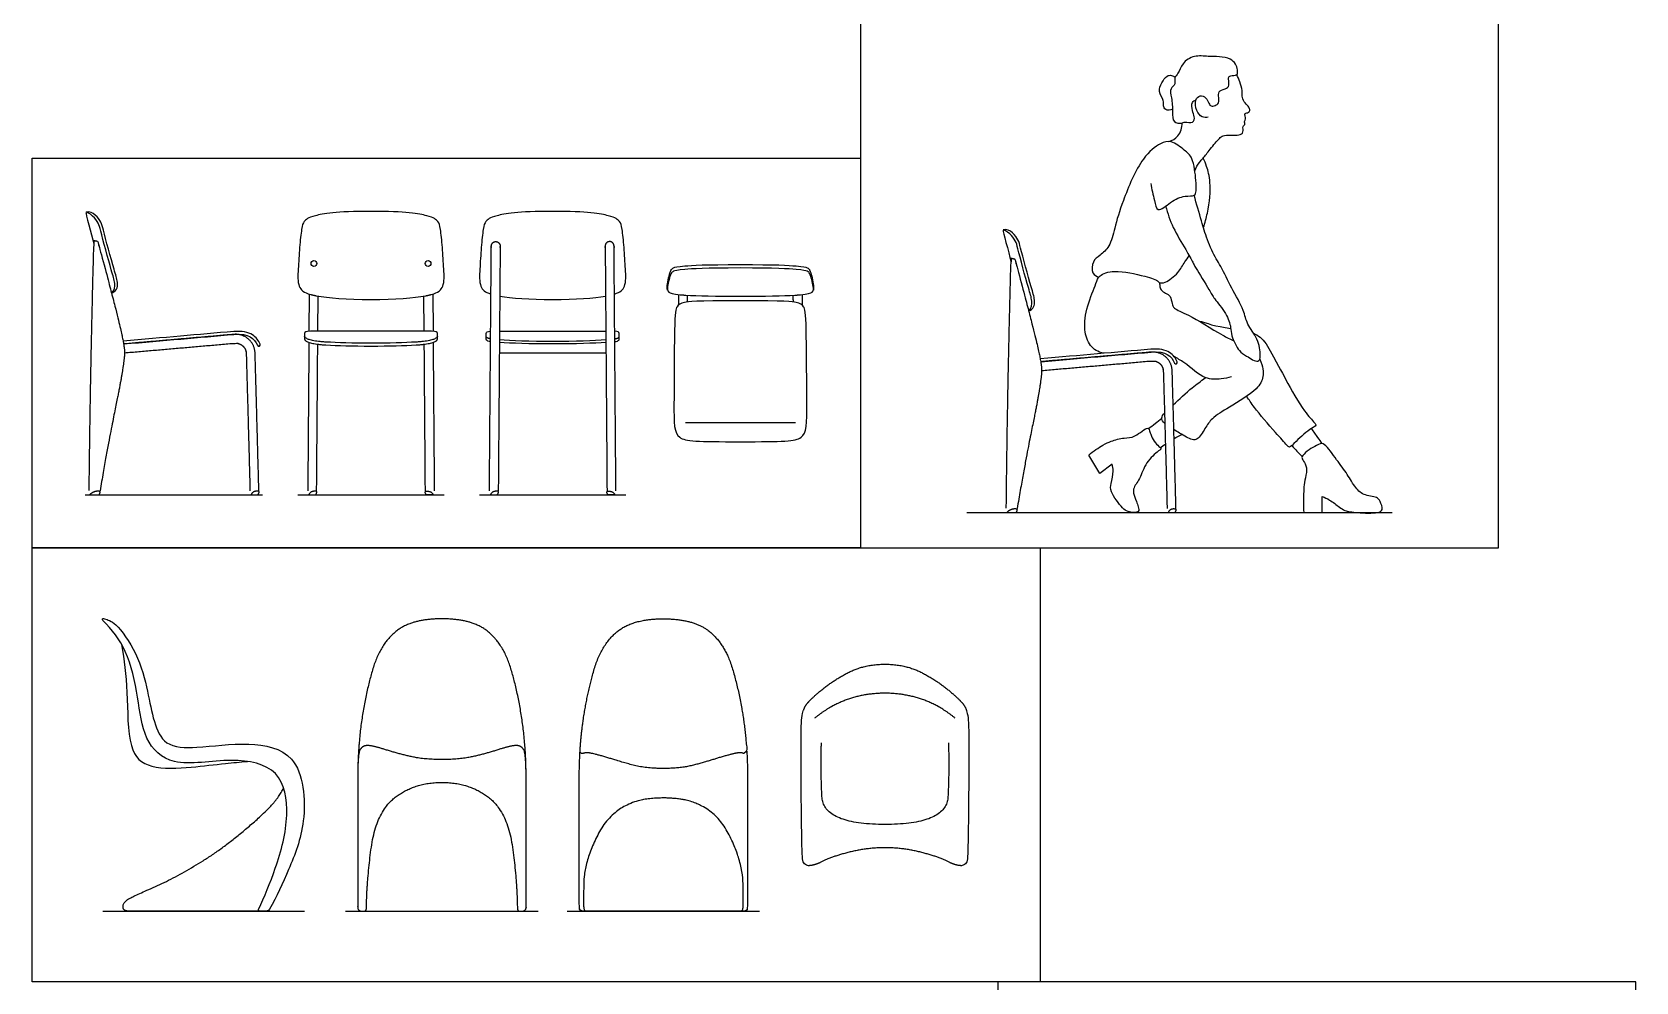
# Model space of a CAD drawing. Header units: millimetres. Extents: x 0 to 12.5, y -0.3 to 20.
# Drawn here: x 7.175 to 11.772, y 9.279 to 12.003 of the extents above; entities that cross this region are included whole.
import ezdxf

# ---------------------------------------------------------------- set-up
doc = ezdxf.new("R2010")
doc.units = ezdxf.units.MM
for name, color, linetype, true_color in [('AG-DETAIL-DIAGRAM', 7, 'Continuous', 0xccff66), ('AG-DETAILS', 7, 'Continuous', 0x66ffff), ('AG-DIAGRAM', 7, 'Continuous', 0xfecc66), ('AG-FURNITURE', 7, 'Continuous', 0x66ccff), ('AG-PEOPLE', 7, 'Continuous', 0xfc6666), ('X-VPRT', 6, 'Continuous', 0xff00ff)]:
    doc.layers.add(name, color=color, linetype=linetype, true_color=true_color)

msp = doc.modelspace()

# ---------------------------------------------------------------- linework, layer by layer
at = {"layer": 'AG-DETAIL-DIAGRAM'}
msp.add_lwpolyline([(9.0474, 10.884), (9.3627, 10.884)], dxfattribs=at)
for points, knots in [([(9.8014, 9.9648), (9.8038, 9.889), (9.7962, 9.731), (9.6194, 9.731), (9.4426, 9.731), (9.435, 9.889), (9.4373, 9.9648)], [-0.752415, -0.752415, -0.752415, -0.376207, 0, 0, 0.376207, 0.752415, 0.752415, 0.752415]), ([(8.7921, 9.4825), (8.7687, 9.4825), (8.7576, 9.4825), (8.7546, 9.5003), (8.7578, 9.6287), (8.8397, 9.7832), (8.9233, 9.8015), (8.9844, 9.8123), (9.0455, 9.8015), (9.1291, 9.7832), (9.2109, 9.6287), (9.2142, 9.5003), (9.2112, 9.4825), (9.2, 9.4825), (9.1766, 9.4825), (8.9844, 9.4825), (8.7921, 9.4825)], [0, 0, 0, 0.216894, 0.433787, 0.650681, 0.867575, 1.084469, 1.084469, 1.488773, 1.488773, 1.705666, 1.92256, 2.139454, 2.356348, 2.573241, 2.573241, 3.834648, 3.834648, 3.834648])]:
    msp.add_open_spline(points, degree=2, knots=knots, dxfattribs=at)
at = {"layer": 'AG-DETAILS'}
for centre in [(7.9826, 11.3398), (8.3098, 11.3398)]:
    msp.add_circle(centre, 0.00826, dxfattribs=at)
at = {"layer": 'AG-DIAGRAM'}
msp.add_line((9.8543, 10.6255), (11.0735, 10.6255), dxfattribs=at)
for points in [[(7.327, 10.6763), (7.835, 10.6763)], [(7.9366, 10.6763), (8.3557, 10.6763)], [(8.4573, 10.6763), (8.8764, 10.6763)], [(7.3778, 9.4825), (7.9557, 9.4825)], [(8.0735, 9.4825), (8.6252, 9.4825)], [(8.7085, 9.4825), (9.2602, 9.4825)]]:
    msp.add_lwpolyline(points, dxfattribs=at)
at = {"layer": 'AG-FURNITURE'}
for p, q in [((7.9692, 11.252), (7.9684, 11.1452)), ((7.9938, 11.1452), (7.9946, 11.2461)), ((8.2986, 11.1452), (8.2978, 11.2461)), ((8.3232, 11.252), (8.324, 11.1452))]:
    msp.add_line(p, q, dxfattribs=at)
for points in [[(8.5145, 11.1452), (8.6669, 11.1452), (8.8193, 11.1452)], [(8.514, 11.0836), (8.6669, 11.0836), (8.8197, 11.0836)]]:
    msp.add_lwpolyline(points, dxfattribs=at)
for centre, radius, start, end in [((7.8246, 11.1069), 0.00427, 205.468, 293.4814), ((7.8245, 11.1068), 0.00427, 295.3257, 25.2057), ((8.4789, 11.1216), 0.00263, 180, 224.4196), ((8.8549, 11.1216), 0.00263, 315.5804, 0), ((10.4535, 11.0561), 0.00427, 205.468, 293.4814), ((10.4534, 11.056), 0.00427, 295.3257, 25.2057)]:
    msp.add_arc(centre, radius, start, end, dxfattribs=at)
for points, degree, knots in [([(7.4025, 11.2545), (7.4123, 11.2622), (7.4125, 11.2881), (7.4016, 11.3186), (7.3716, 11.431), (7.3666, 11.4534), (7.3497, 11.4775), (7.33, 11.4885), (7.3278, 11.4836), (7.3451, 11.4245), (7.3518, 11.3955)], 3, [0, 0, 0, 0, 0.306798, 0.708947, 1.393509, 1.69013, 1.953085, 2.236224, 2.236224, 2.540924, 2.540924, 2.540924, 2.540924]), ([(7.4055, 11.2553), (7.4201, 11.2648), (7.4203, 11.2907), (7.4093, 11.3213), (7.3793, 11.4336), (7.3744, 11.456), (7.358, 11.4796), (7.3397, 11.49), (7.3295, 11.4866)], 3, [-0.027745, -0.027745, -0.027745, -0.027745, 0.280009, 0.683411, 1.370105, 1.66765, 1.931424, 2.188917, 2.188917, 2.188917, 2.188917]), ([(8.1462, 11.4891), (8.0447, 11.4891), (7.9715, 11.4759), (7.9526, 11.4606), (7.9473, 11.4445), (7.9412, 11.3866), (7.9373, 11.322), (7.9348, 11.2728), (7.9529, 11.2564), (7.9736, 11.2507)], 3, [0.007889, 0.007889, 0.007889, 0.007889, 0.258767, 0.509645, 0.760522, 1.0114, 1.262278, 1.513156, 1.719071, 1.719071, 1.719071, 1.719071]), ([(8.3187, 11.2507), (8.3394, 11.2564), (8.3576, 11.2728), (8.355, 11.322), (8.3511, 11.3866), (8.3451, 11.4445), (8.3398, 11.4606), (8.3209, 11.4759), (8.2476, 11.4891), (8.1462, 11.4891)], 3, [-1.703293, -1.703293, -1.703293, -1.703293, -1.497378, -1.2465, -0.995622, -0.744744, -0.493866, -0.242989, 0.007889, 0.007889, 0.007889, 0.007889]), ([(8.6669, 11.4891), (8.5654, 11.4891), (8.4922, 11.4759), (8.4733, 11.4606), (8.468, 11.4445), (8.4619, 11.3866), (8.458, 11.322), (8.4555, 11.2739), (8.4724, 11.2575), (8.4899, 11.252)], 3, [0, 0, 0, 0, 0.250878, 0.501756, 0.752633, 1.003511, 1.254389, 1.505267, 1.695815, 1.695815, 1.695815, 1.695815]), ([(8.8439, 11.252), (8.8613, 11.2575), (8.8782, 11.2739), (8.8757, 11.322), (8.8718, 11.3866), (8.8658, 11.4445), (8.8605, 11.4606), (8.8416, 11.4759), (8.7683, 11.4891), (8.6669, 11.4891)], 3, [-1.695815, -1.695815, -1.695815, -1.695815, -1.505267, -1.254389, -1.003511, -0.752633, -0.501756, -0.250878, 0, 0, 0, 0]), ([(10.0314, 11.2037), (10.0412, 11.2114), (10.0414, 11.2373), (10.0305, 11.2678), (10.0005, 11.3802), (9.9955, 11.4026), (9.9786, 11.4267), (9.9589, 11.4377), (9.9567, 11.4328), (9.974, 11.3737), (9.9807, 11.3447)], 3, [0, 0, 0, 0, 0.306798, 0.708947, 1.393509, 1.69013, 1.953085, 2.236224, 2.236224, 2.540924, 2.540924, 2.540924, 2.540924]), ([(10.0344, 11.2045), (10.049, 11.214), (10.0492, 11.2399), (10.0382, 11.2705), (10.0082, 11.3828), (10.0033, 11.4052), (9.9869, 11.4288), (9.9686, 11.4392), (9.9584, 11.4358)], 3, [-0.027745, -0.027745, -0.027745, -0.027745, 0.280009, 0.683411, 1.370105, 1.66765, 1.931424, 2.188917, 2.188917, 2.188917, 2.188917]), ([(8.9959, 11.2633), (8.9944, 11.2694), (8.9966, 11.2853), (9.0001, 11.3037), (9.0061, 11.3223), (9.0114, 11.3275), (9.0304, 11.3325), (9.1036, 11.3367), (9.205, 11.3367)], 3, [-1.428582, -1.428582, -1.428582, -1.428582, -1.262278, -1.0114, -0.760522, -0.509645, -0.258767, -0.007889, -0.007889, -0.007889, -0.007889]), ([(9.205, 11.3268), (9.1036, 11.3268), (9.0304, 11.3225), (9.0114, 11.3176), (9.0061, 11.3124), (9.0001, 11.2938), (8.9962, 11.273), (8.9936, 11.2572), (9.0118, 11.2519), (9.0325, 11.2501)], 3, [0.007889, 0.007889, 0.007889, 0.007889, 0.258767, 0.509645, 0.760522, 1.0114, 1.262278, 1.513156, 1.719071, 1.719071, 1.719071, 1.719071]), ([(9.205, 11.3367), (9.3065, 11.3367), (9.3797, 11.3325), (9.3986, 11.3275), (9.4039, 11.3223), (9.41, 11.3037), (9.4134, 11.2853), (9.4157, 11.2694), (9.4142, 11.2633)], 3, [-0.007889, -0.007889, -0.007889, -0.007889, 0.242989, 0.493866, 0.744744, 0.995622, 1.2465, 1.412804, 1.412804, 1.412804, 1.412804]), ([(9.3776, 11.2501), (9.3983, 11.2519), (9.4164, 11.2572), (9.4139, 11.273), (9.41, 11.2938), (9.4039, 11.3124), (9.3986, 11.3176), (9.3797, 11.3225), (9.3065, 11.3268), (9.205, 11.3268)], 3, [-1.703293, -1.703293, -1.703293, -1.703293, -1.497378, -1.2465, -0.995622, -0.744744, -0.493866, -0.242989, 0.007889, 0.007889, 0.007889, 0.007889]), ([(9.205, 11.2328), (9.0743, 11.2328), (9.0388, 11.2283), (9.0219, 11.2188), (9.0155, 11.1911), (9.0145, 10.9044), (9.0145, 10.8287), (9.0805, 10.8287), (9.205, 10.8287)], 3, [5.068554, 5.068554, 5.068554, 5.068554, 5.490934, 5.913314, 6.335693, 6.758073, 7.180452, 7.602832, 7.602832, 7.602832, 7.602832]), ([(7.8283, 11.1087), (7.8235, 11.1184), (7.8171, 11.1282), (7.8063, 11.1352), (7.794, 11.1431), (7.7769, 11.1467), (7.7527, 11.1446)], 3, [1.3882522, 1.3882522, 1.3882522, 1.3882522, 1.518498, 1.518498, 1.518498, 1.666488, 1.666488, 1.666488, 1.666488]), ([(7.9728, 11.1452), (7.9596, 11.1452), (7.9556, 11.1431), (7.9556, 11.1389), (7.9556, 11.1353), (7.9556, 11.1289), (7.9556, 11.1231)], 3, [1.4731988, 1.4731988, 1.4731988, 1.4731988, 1.5387368, 1.5387368, 1.5387368, 1.68058, 1.68058, 1.68058, 1.68058]), ([(8.3368, 11.1231), (8.3368, 11.1289), (8.3368, 11.1353), (8.3368, 11.1389), (8.3368, 11.1431), (8.3328, 11.1452), (8.3195, 11.1452)], 3, [0.2367532, 0.2367532, 0.2367532, 0.2367532, 0.3785964, 0.3785964, 0.3785964, 0.4441344, 0.4441344, 0.4441344, 0.4441344]), ([(10.4572, 11.0579), (10.4524, 11.0676), (10.446, 11.0774), (10.4352, 11.0844), (10.4229, 11.0923), (10.4058, 11.0959), (10.3816, 11.0938)], 3, [1.3882522, 1.3882522, 1.3882522, 1.3882522, 1.518498, 1.518498, 1.518498, 1.666488, 1.666488, 1.666488, 1.666488]), ([(7.3396, 10.6763), (7.353, 10.6892), (7.3699, 10.6859), (7.3699, 10.6809), (7.3665, 10.6763), (7.353, 10.6763), (7.3396, 10.6763)], 2, [0, 0, 0, 0.1432442, 0.1432442, 0.1730582, 0.1730582, 0.2960058, 0.2960058, 0.2960058]), ([(7.8024, 10.6763), (7.8076, 10.6892), (7.8254, 10.6859), (7.8254, 10.6809), (7.822, 10.6763), (7.8076, 10.6763), (7.8024, 10.6763)], 2, [0, 0, 0, 0.1432442, 0.1432442, 0.1730582, 0.1730582, 0.2960058, 0.2960058, 0.2960058]), ([(7.9679, 10.6763), (7.9731, 10.6892), (7.9909, 10.6859), (7.9909, 10.6809), (7.9875, 10.6763), (7.9731, 10.6763), (7.9679, 10.6763)], 2, [0, 0, 0, 0.1432442, 0.1432442, 0.1730582, 0.1730582, 0.2960058, 0.2960058, 0.2960058]), ([(8.3245, 10.6763), (8.3192, 10.6892), (8.3015, 10.6859), (8.3015, 10.6809), (8.3048, 10.6763), (8.3192, 10.6763), (8.3245, 10.6763)], 2, [0, 0, 0, 0.1432442, 0.1432442, 0.1730582, 0.1730582, 0.2960058, 0.2960058, 0.2960058]), ([(8.4886, 10.6763), (8.4938, 10.6892), (8.5116, 10.6859), (8.5116, 10.6809), (8.5082, 10.6763), (8.4938, 10.6763), (8.4886, 10.6763)], 2, [0, 0, 0, 0.1432442, 0.1432442, 0.1730582, 0.1730582, 0.2960058, 0.2960058, 0.2960058]), ([(8.8452, 10.6763), (8.8399, 10.6892), (8.8222, 10.6859), (8.8222, 10.6809), (8.8255, 10.6763), (8.8399, 10.6763), (8.8452, 10.6763)], 2, [0, 0, 0, 0.1432442, 0.1432442, 0.1730582, 0.1730582, 0.2960058, 0.2960058, 0.2960058]), ([(9.9685, 10.6255), (9.9819, 10.6384), (9.9988, 10.6351), (9.9988, 10.6301), (9.9954, 10.6255), (9.9819, 10.6255), (9.9685, 10.6255)], 2, [0, 0, 0, 0.1432442, 0.1432442, 0.1730582, 0.1730582, 0.2960058, 0.2960058, 0.2960058]), ([(10.4313, 10.6255), (10.4365, 10.6384), (10.4543, 10.6351), (10.4543, 10.6301), (10.4509, 10.6255), (10.4365, 10.6255), (10.4313, 10.6255)], 2, [0, 0, 0, 0.1432442, 0.1432442, 0.1730582, 0.1730582, 0.2960058, 0.2960058, 0.2960058]), ([(7.8456, 9.4825), (7.8498, 9.4825), (7.8529, 9.4842), (7.8549, 9.4877), (7.8759, 9.5242), (7.9124, 9.6055), (7.9649, 9.7347), (7.9487, 9.9392), (7.7865, 9.9699), (7.6554, 9.9491), (7.5533, 9.9525), (7.5212, 10.0278), (7.5064, 10.1152), (7.4797, 10.2189), (7.4214, 10.3023), (7.3973, 10.3158), (7.387, 10.3196), (7.3821, 10.3207), (7.3803, 10.3212), (7.379, 10.3215), (7.377, 10.3213), (7.3764, 10.3208), (7.3761, 10.3188), (7.3766, 10.3175), (7.3778, 10.3161), (7.4035, 10.2899), (7.4505, 10.2302), (7.4791, 10.0965), (7.4923, 9.973), (7.5757, 9.89), (7.7452, 9.9262), (7.8911, 9.8951), (7.915, 9.7515), (7.8771, 9.6115), (7.8406, 9.5232), (7.8241, 9.4874), (7.8226, 9.4841), (7.8235, 9.4825), (7.8268, 9.4825), (7.833, 9.4825), (7.8393, 9.4825), (7.8456, 9.4825)], 3, [0, 0, 0, 0, 0.040415, 0.040415, 0.040415, 0.669528, 1.363313, 2.136072, 2.760856, 3.48061, 4.01204, 4.495998, 5.040995, 5.664389, 6.235202, 6.478379, 6.700609, 6.700609, 6.700609, 6.713336, 6.713336, 6.726062, 6.726062, 6.738789, 6.738789, 6.738789, 7.339562, 8.005587, 8.635793, 9.24003, 9.957474, 10.609172, 11.249787, 11.976596, 12.591245, 12.591245, 12.591245, 12.625299, 12.625299, 12.625299, 12.686974, 12.686974, 12.686974, 12.686974]), ([(8.5907, 9.8645), (8.5907, 9.9506), (8.5682, 10.1068), (8.5269, 10.2464), (8.4377, 10.3207), (8.3494, 10.3207), (8.2611, 10.3207), (8.1718, 10.2464), (8.1306, 10.1068), (8.1081, 9.9506), (8.1081, 9.8645)], 2, [-1.948536, -1.948536, -1.948536, -1.461402, -0.974268, -0.487134, 0, 0, 0.487134, 0.974268, 1.461402, 1.948536, 1.948536, 1.948536]), ([(7.4314, 10.2469), (7.4382, 10.202), (7.4502, 10.1204), (7.4469, 9.9426), (7.5085, 9.8877), (7.633, 9.8941), (7.7179, 9.9051), (7.7709, 9.91), (7.7918, 9.9118)], 3, [0, 0, 0, 0, 0.668017, 1.331125, 1.905229, 2.517479, 3.085663, 3.45644, 3.45644, 3.45644, 3.45644]), ([(9.6194, 10.1905), (9.5631, 10.1905), (9.4745, 10.1469), (9.4013, 10.0865), (9.3829, 10.0572), (9.3781, 10.0062), (9.3807, 9.6622), (9.3846, 9.6127), (9.4164, 9.6127), (9.4688, 9.6393), (9.568, 9.6641), (9.6194, 9.6641), (9.6708, 9.6641), (9.7699, 9.6393), (9.8224, 9.6127), (9.8541, 9.6127), (9.8581, 9.6622), (9.8607, 10.0062), (9.8558, 10.0572), (9.8375, 10.0865), (9.7642, 10.1469), (9.6757, 10.1905), (9.6194, 10.1905)], 2, [0, 0, 0, 0.319432, 0.638864, 0.958296, 1.277728, 1.59716, 1.916592, 2.236024, 2.555456, 2.874888, 3.19432, 3.19432, 3.513752, 3.833184, 4.152616, 4.472048, 4.79148, 5.110912, 5.430344, 5.749776, 6.069208, 6.38864, 6.38864, 6.38864]), ([(9.8208, 10.0359), (9.7741, 10.0735), (9.6737, 10.1073), (9.6194, 10.1073), (9.5651, 10.1073), (9.4647, 10.0735), (9.4179, 10.0359)], 2, [-0.715526, -0.715526, -0.715526, -0.357763, 0, 0, 0.357763, 0.715526, 0.715526, 0.715526]), ([(8.1268, 9.4825), (8.133, 9.4825), (8.1331, 9.4913), (8.1338, 9.5692), (8.1613, 9.7675), (8.2716, 9.8515), (8.3494, 9.8515), (8.4271, 9.8515), (8.5375, 9.7675), (8.565, 9.5692), (8.5657, 9.4913), (8.5657, 9.4825), (8.572, 9.4825)], 2, [0, 0, 0, 0.049474, 0.049474, 0.546109, 1.070947, 1.595785, 1.595785, 2.120623, 2.645462, 3.142097, 3.142097, 3.191571, 3.191571, 3.191571]), ([(7.8268, 9.4825), (7.6475, 9.4825), (7.4506, 9.4825), (7.4346, 9.4825), (7.4362, 9.5086), (7.4666, 9.5264), (7.5851, 9.5768), (7.7435, 9.6763), (7.8767, 9.7975), (7.8958, 9.8351)], 2, [0.020688, 0.020688, 0.020688, 1.320157, 1.320157, 1.620624, 1.921092, 2.221559, 2.67226, 3.122961, 3.34379, 3.34379, 3.34379])]:
    msp.add_open_spline(points, degree=degree, knots=knots, dxfattribs=at)
for points, weights, degree, knots in [([(7.3383, 10.689), (7.3407, 10.9303), (7.3453, 11.1582), (7.352, 11.4018), (7.352, 11.4045), (7.3538, 11.4064), (7.363, 11.4031), (7.4154, 11.2084), (7.4407, 11.1008), (7.4404, 11.075), (7.4268, 10.9847), (7.3972, 10.8509), (7.3694, 10.6877)], [1, 1, 1, 1, 0.8325295883, 0.8325295883, 1, 1, 1, 1, 1, 1, 1], 3, [5.123289, 5.123289, 5.123289, 5.123289, 7.497438, 7.497438, 7.497438, 7.548187, 7.548187, 7.548187, 8.168104, 8.792287, 9.41647, 10.024724, 10.024724, 10.024724, 10.024724]), ([(8.4856, 10.6875), (8.4883, 11.0406), (8.491, 11.3899), (8.4911, 11.4026), (8.5038, 11.4025), (8.5165, 11.4024), (8.5164, 11.3897), (8.5137, 11.0406), (8.511, 10.6877)], [1, 1, 1, 0.707106781187, 1, 0.707106781187, 1, 1, 1], 2, [2.696794, 2.696794, 2.696794, 5.014819, 5.014819, 5.080269, 5.080269, 5.145719, 5.145719, 7.462321, 7.462321, 7.462321]), ([(8.8482, 10.6875), (8.8455, 11.0406), (8.8428, 11.3899), (8.8427, 11.4026), (8.83, 11.4025), (8.8173, 11.4024), (8.8174, 11.3897), (8.8201, 11.0406), (8.8227, 10.6877)], [1, 1, 1, 0.707106781187, 1, 0.707106781187, 1, 1, 1], 2, [2.696794, 2.696794, 2.696794, 5.014819, 5.014819, 5.080269, 5.080269, 5.145719, 5.145719, 7.462321, 7.462321, 7.462321]), ([(9.9672, 10.6382), (9.9696, 10.8795), (9.9742, 11.1074), (9.9809, 11.351), (9.9809, 11.3537), (9.9827, 11.3556), (9.9919, 11.3523), (10.0443, 11.1576), (10.0696, 11.05), (10.0693, 11.0242), (10.0557, 10.9339), (10.0261, 10.8001), (9.9983, 10.6369)], [1, 1, 1, 1, 0.8325295883, 0.8325295883, 1, 1, 1, 1, 1, 1, 1], 3, [5.123289, 5.123289, 5.123289, 5.123289, 7.497438, 7.497438, 7.497438, 7.548187, 7.548187, 7.548187, 8.168104, 8.792287, 9.41647, 10.024724, 10.024724, 10.024724, 10.024724]), ([(7.8247, 10.6879), (7.8193, 10.8928), (7.8139, 11.0825), (7.8133, 11.1065), (7.7953, 11.1225), (7.7774, 11.1385), (7.7534, 11.1364), (7.5952, 11.1226), (7.4371, 11.1089)], [1, 1, 1, 0.91799620833, 1, 0.91799620833, 1, 1, 1], 2, [5.655843, 5.655843, 5.655843, 6.985406, 6.985406, 7.100342, 7.100342, 7.215278, 7.215278, 8.257189, 8.257189, 8.257189]), ([(7.4396, 11.0836), (7.5976, 11.0973), (7.7556, 11.1111), (7.7687, 11.1123), (7.7784, 11.1035), (7.7882, 11.0948), (7.7885, 11.0818), (7.7939, 10.8926), (7.7993, 10.6874)], [1, 1, 1, 0.91799620833, 1, 0.91799620833, 1, 1, 1], 2, [2.877501, 2.877501, 2.877501, 3.918196, 3.918196, 4.033131, 4.033131, 4.148067, 4.148067, 5.474133, 5.474133, 5.474133]), ([(10.4536, 10.6371), (10.4482, 10.842), (10.4428, 11.0317), (10.4422, 11.0557), (10.4242, 11.0717), (10.4063, 11.0877), (10.3823, 11.0856), (10.2241, 11.0718), (10.066, 11.0581)], [1, 1, 1, 0.91799620833, 1, 0.91799620833, 1, 1, 1], 2, [5.655843, 5.655843, 5.655843, 6.985406, 6.985406, 7.100342, 7.100342, 7.215278, 7.215278, 8.257189, 8.257189, 8.257189]), ([(10.0685, 11.0328), (10.2265, 11.0465), (10.3845, 11.0603), (10.3976, 11.0615), (10.4073, 11.0527), (10.4171, 11.044), (10.4174, 11.031), (10.4228, 10.8418), (10.4282, 10.6366)], [1, 1, 1, 0.91799620833, 1, 0.91799620833, 1, 1, 1], 2, [2.877501, 2.877501, 2.877501, 3.918196, 3.918196, 4.033131, 4.033131, 4.148067, 4.148067, 5.474133, 5.474133, 5.474133]), ([(9.1495, 9.9242), (9.1882, 9.9351), (9.2076, 9.9372), (9.2145, 9.9346), (9.2179, 9.9333), (9.2208, 9.9355), (9.2237, 9.9376), (9.2234, 9.9412), (9.2205, 9.9862), (9.2032, 10.1068), (9.1619, 10.2464), (9.0727, 10.3207), (8.9844, 10.3207), (8.8961, 10.3207), (8.8068, 10.2464), (8.7656, 10.1068), (8.7482, 9.9862), (8.7453, 9.9412), (8.7451, 9.9376), (8.748, 9.9355), (8.7509, 9.9333), (8.7543, 9.9346), (8.7611, 9.9372), (8.7805, 9.9351), (8.8192, 9.9242), (8.8544, 9.9129), (8.9323, 9.8915), (8.9844, 9.8915), (9.0364, 9.8915), (9.1144, 9.9129), (9.1495, 9.9242)], [1, 1, 1, 1, 0.87758791967, 1, 0.87758791967, 1, 1, 1, 1, 1, 1, 1, 1, 1, 1, 1, 0.87758791967, 1, 0.87758791967, 1, 1, 1, 1, 1, 1, 1, 1, 1, 1], 2, [-2.397934, -2.397934, -2.397934, -2.18008, -1.964514, -1.964514, -1.942787, -1.942787, -1.92106, -1.92106, -1.65619, -1.168932, -0.681674, -0.194415, -0.194415, 0.292843, 0.780101, 1.267359, 1.532229, 1.532229, 1.553956, 1.553956, 1.575683, 1.575683, 1.791249, 2.009103, 2.009103, 2.225636, 2.442169, 2.442169, 2.658702, 2.875235, 2.875235, 2.875235]), ([(8.1181, 9.4825), (8.1081, 9.4825), (8.1081, 9.4925), (8.1081, 9.6785), (8.1081, 9.8645), (8.1081, 9.9334), (8.1215, 9.9568), (8.1491, 9.9577), (8.1842, 9.9464), (8.2194, 9.9351), (8.2973, 9.917), (8.3494, 9.917), (8.4014, 9.917), (8.4794, 9.9351), (8.5145, 9.9464), (8.5496, 9.9577), (8.5772, 9.9568), (8.5907, 9.9334), (8.5907, 9.8645), (8.5907, 9.6785), (8.5907, 9.4925), (8.5907, 9.4825), (8.5806, 9.4825), (8.465, 9.4825), (8.3494, 9.4825), (8.2338, 9.4825), (8.1181, 9.4825)], [1, 0.707106781187, 1, 1, 1, 1, 1, 1, 1, 1, 1, 1, 1, 1, 1, 1, 1, 1, 1, 1, 1, 0.707106781187, 1, 1, 1, 1, 1], 2, [0.758681, 0.758681, 0.758681, 0.810495, 0.810495, 2.030831, 2.030831, 2.247364, 2.463897, 2.68043, 2.68043, 2.896963, 3.113496, 3.113496, 3.330029, 3.546562, 3.546562, 3.763095, 3.979628, 4.196161, 4.196161, 5.416497, 5.416497, 5.468312, 5.468312, 6.226992, 6.226992, 6.985673, 6.985673, 6.985673]), ([(9.2234, 9.9412), (9.2257, 9.8964), (9.2257, 9.8645), (9.2257, 9.6785), (9.2257, 9.4925), (9.2257, 9.4825), (9.2156, 9.4825), (9.1, 9.4825), (8.9844, 9.4825), (8.8688, 9.4825), (8.7531, 9.4825), (8.7431, 9.4825), (8.7431, 9.4925), (8.7431, 9.6785), (8.7431, 9.8645), (8.7431, 9.8964), (8.7453, 9.9412)], [1, 1, 1, 1, 1, 0.707106781187, 1, 1, 1, 1, 1, 0.707106781187, 1, 1, 1, 1, 1], 2, [-8.438446, -8.438446, -8.438446, -8.257823, -8.257823, -7.037487, -7.037487, -6.985673, -6.985673, -6.226992, -6.226992, -5.468312, -5.468312, -5.416497, -5.416497, -4.196161, -4.196161, -4.015539, -4.015539, -4.015539])]:
    msp.add_rational_spline(points, weights, degree=degree, knots=knots, dxfattribs=at)
for points, degree in [([(7.9736, 11.2507), (7.9828, 11.2485), (7.9901, 11.2469)], 2), ([(7.9901, 11.2469), (8.0227, 11.2408), (8.0761, 11.2366), (8.1462, 11.2366)], 3), ([(8.1462, 11.2366), (8.2162, 11.2366), (8.2697, 11.2408), (8.3022, 11.2469)], 3), ([(8.3022, 11.2469), (8.3096, 11.2485), (8.3187, 11.2507)], 2), ([(8.5153, 11.2461), (8.5481, 11.2404), (8.5999, 11.2366), (8.6669, 11.2366)], 3), ([(8.6669, 11.2366), (8.7338, 11.2366), (8.7856, 11.2404), (8.8185, 11.2461)], 3), ([(9.028, 11.2511), (9.0279, 11.2431), (9.0277, 11.2206)], 2), ([(9.0325, 11.2501), (9.0416, 11.2494), (9.049, 11.2489)], 2), ([(9.049, 11.2489), (9.0815, 11.2469), (9.135, 11.2456), (9.205, 11.2456)], 3), ([(9.0532, 11.2294), (9.0533, 11.2443), (9.0534, 11.249)], 2), ([(9.205, 11.2456), (9.2751, 11.2456), (9.3285, 11.2469), (9.3611, 11.2489)], 3), ([(9.205, 10.8287), (9.3295, 10.8287), (9.3955, 10.8287), (9.3955, 10.9044), (9.3945, 11.1911), (9.3881, 11.2188), (9.3713, 11.2283), (9.3358, 11.2328), (9.205, 11.2328)], 3), ([(9.3568, 11.2294), (9.3567, 11.2443), (9.3566, 11.249)], 2), ([(9.3611, 11.2489), (9.3684, 11.2494), (9.3776, 11.2501)], 2), ([(9.382, 11.2511), (9.3822, 11.2431), (9.3823, 11.2206)], 2), ([(7.7527, 11.1446), (7.6519, 11.1359), (7.551, 11.1271), (7.4356, 11.117)], 3), ([(7.4371, 11.1089), (7.5522, 11.1189), (7.6528, 11.1277), (7.7534, 11.1364)], 3), ([(7.7534, 11.1364), (7.7967, 11.1402), (7.8116, 11.1243), (7.8208, 11.1051)], 3), ([(8.017, 11.1143), (7.9588, 11.1178), (7.9556, 11.1312)], 2), ([(8.1462, 11.1452), (8.0595, 11.1452), (7.9728, 11.1452)], 2), ([(8.3195, 11.1452), (8.2328, 11.1452), (8.1462, 11.1452)], 2), ([(8.3368, 11.1312), (8.3336, 11.1178), (8.2754, 11.1143)], 2), ([(8.4763, 11.1389), (8.4763, 11.1431), (8.4803, 11.1452), (8.4883, 11.1452)], 3), ([(8.4763, 11.1216), (8.4763, 11.1285), (8.4763, 11.1337), (8.4763, 11.1389)], 3), ([(8.4889, 11.1238), (8.4781, 11.1254), (8.4763, 11.1289)], 2), ([(8.4883, 11.1452), (8.4886, 11.1452), (8.4888, 11.1452), (8.4891, 11.1452)], 3), ([(8.8455, 11.1452), (8.8452, 11.1452), (8.8449, 11.1452), (8.8447, 11.1452)], 3), ([(8.8448, 11.1238), (8.8556, 11.1254), (8.8574, 11.1289)], 2), ([(8.8575, 11.1389), (8.8575, 11.1431), (8.8535, 11.1452), (8.8455, 11.1452)], 3), ([(8.8575, 11.1216), (8.8575, 11.1285), (8.8575, 11.1337), (8.8575, 11.1389)], 3), ([(7.9556, 11.1231), (7.9588, 11.1096), (8.017, 11.1061)], 2), ([(7.9681, 11.1135), (7.9665, 10.8938), (7.9649, 10.6875)], 2), ([(7.9903, 10.6877), (7.9919, 10.8915), (7.9935, 11.1082)], 2), ([(8.1462, 11.1111), (8.0936, 11.1111), (8.0502, 11.1125), (8.017, 11.1143)], 3), ([(8.017, 11.1061), (8.0502, 11.1043), (8.0936, 11.103), (8.1462, 11.103)], 3), ([(8.2754, 11.1143), (8.2422, 11.1125), (8.1987, 11.1111), (8.1462, 11.1111)], 3), ([(8.1462, 11.103), (8.1987, 11.103), (8.2422, 11.1043), (8.2754, 11.1061)], 3), ([(8.2754, 11.1061), (8.3336, 11.1096), (8.3368, 11.1231)], 2), ([(8.302, 10.6877), (8.3005, 10.8915), (8.2989, 11.1082)], 2), ([(8.3242, 11.1135), (8.3259, 10.8938), (8.3275, 10.6875)], 2), ([(8.4889, 11.1157), (8.4828, 11.1166), (8.4788, 11.1179), (8.477, 11.1198)], 3), ([(8.5143, 11.1216), (8.5493, 11.1191), (8.6009, 11.117), (8.6669, 11.117)], 3), ([(8.6669, 11.1089), (8.6009, 11.1089), (8.5493, 11.111), (8.5143, 11.1134)], 3), ([(8.6669, 11.117), (8.7328, 11.117), (8.7844, 11.1191), (8.8194, 11.1216)], 3), ([(8.8195, 11.1134), (8.7845, 11.111), (8.7329, 11.1089), (8.6669, 11.1089)], 3), ([(8.8449, 11.1157), (8.851, 11.1166), (8.8549, 11.1179), (8.8567, 11.1198)], 3), ([(10.3816, 11.0938), (10.2808, 11.0851), (10.1799, 11.0763), (10.0645, 11.0662)], 3), ([(10.066, 11.0581), (10.1811, 11.0681), (10.2817, 11.0769), (10.3823, 11.0856)], 3), ([(10.3823, 11.0856), (10.4256, 11.0894), (10.4405, 11.0735), (10.4497, 11.0543)], 3), ([(8.8094, 9.4825), (8.7813, 9.4825), (8.7531, 9.4825)], 2)]:
    msp.add_open_spline(points, degree=degree, dxfattribs=at)
at = {"layer": 'AG-PEOPLE'}
for p, q in [((10.2353, 10.7376), (10.2037, 10.7903)), ((10.2708, 10.7646), (10.2353, 10.7376)), ((10.8197, 10.6255), (10.8727, 10.6255))]:
    msp.add_line(p, q, dxfattribs=at)
for points, knots in [([(10.5462, 11.7596), (10.5404, 11.7583), (10.5264, 11.7578), (10.511, 11.7776), (10.5064, 11.8085), (10.5218, 11.8238), (10.5408, 11.8168), (10.5473, 11.7994), (10.5535, 11.7892), (10.5661, 11.793), (10.5791, 11.7988), (10.5745, 11.8202), (10.5769, 11.8377), (10.6009, 11.8396), (10.6076, 11.8546), (10.6024, 11.872), (10.6096, 11.88), (10.6314, 11.8777), (10.6303, 11.896), (10.6252, 11.9126), (10.6094, 11.9282), (10.5772, 11.9339), (10.5458, 11.9326), (10.5057, 11.9383), (10.4706, 11.9155), (10.462, 11.8846), (10.4466, 11.8727), (10.4546, 11.853), (10.4346, 11.8419), (10.4417, 11.8132), (10.4449, 11.7763), (10.4429, 11.743), (10.4706, 11.7407), (10.4787, 11.7472), (10.5047, 11.7395), (10.5078, 11.7623), (10.4997, 11.7766), (10.4973, 11.8038), (10.5069, 11.8068), (10.5104, 11.8081)], [0, 0, 0, 0, 0.241996, 0.516646, 0.827458, 1.065043, 1.298658, 1.543546, 1.723319, 1.917036, 2.115711, 2.369972, 2.591938, 2.848998, 3.0647, 3.298439, 3.465284, 3.70472, 3.915349, 4.155729, 4.414297, 4.733887, 5.0582, 5.415434, 5.769954, 6.086337, 6.319611, 6.550708, 6.789462, 7.080895, 7.442704, 7.745216, 8.004788, 8.192707, 8.455668, 8.684688, 8.929166, 9.206684, 9.398917, 9.398917, 9.398917, 9.398917]), ([(10.4438, 11.7822), (10.4379, 11.7795), (10.4227, 11.7778), (10.4162, 11.7928), (10.4201, 11.8075), (10.4013, 11.8333), (10.4122, 11.8578), (10.4261, 11.879), (10.4409, 11.8802), (10.4482, 11.8765), (10.4512, 11.874)], [0, 0, 0, 0, 0.250939, 0.455583, 0.672829, 0.97661, 1.265299, 1.545805, 1.749998, 1.943548, 1.943548, 1.943548, 1.943548]), ([(10.5075, 11.6058), (10.5109, 11.6142), (10.5203, 11.6304), (10.5322, 11.6415), (10.5515, 11.6679), (10.5772, 11.6982), (10.5877, 11.7072), (10.6104, 11.7087), (10.6336, 11.7058), (10.6491, 11.7153), (10.6429, 11.7334), (10.6532, 11.7376), (10.6486, 11.7472), (10.6547, 11.7543), (10.6515, 11.7621), (10.65, 11.7717), (10.6629, 11.7714), (10.6666, 11.7818), (10.6607, 11.7915), (10.6481, 11.8029), (10.6424, 11.8198), (10.6446, 11.836), (10.6369, 11.8609), (10.6312, 11.8746), (10.6277, 11.8814)], [0, 0, 0, 0, 0.297368, 0.526762, 0.854998, 1.21483, 1.421616, 1.685716, 1.966081, 2.18262, 2.406363, 2.5651, 2.729528, 2.891762, 3.055474, 3.209219, 3.389142, 3.557744, 3.743334, 3.978763, 4.213168, 4.441878, 4.729093, 5.002139, 5.002139, 5.002139, 5.002139]), ([(10.4333, 11.6894), (10.443, 11.6925), (10.4629, 11.7021), (10.4715, 11.7297), (10.4717, 11.7429)], [0, 0, 0, 0, 0.3140947, 0.6724283, 0.6724283, 0.6724283, 0.6724283]), ([(10.382, 11.5694), (10.3831, 11.5529), (10.3917, 11.5247), (10.3988, 11.4818), (10.4396, 11.5188), (10.4764, 11.5355), (10.5084, 11.5314), (10.5125, 11.5495), (10.5111, 11.5785), (10.5038, 11.6437), (10.4785, 11.6642), (10.4403, 11.6943), (10.4061, 11.6846), (10.3515, 11.6421), (10.3011, 11.5203), (10.2779, 11.4449), (10.2658, 11.3889), (10.2368, 11.3633), (10.2132, 11.3474), (10.2107, 11.3101), (10.2259, 11.3029), (10.2324, 11.3004)], [0, 0, 0, 0, 0.401369, 0.705387, 1.068949, 1.451403, 1.74606, 1.952696, 2.267792, 2.720174, 3.047853, 3.42765, 3.742937, 4.205161, 4.861271, 5.379407, 5.797365, 6.141251, 6.440548, 6.757776, 7.019162, 7.019162, 7.019162, 7.019162]), ([(10.5323, 11.4427), (10.5368, 11.4561), (10.5491, 11.5013), (10.5546, 11.5696), (10.5428, 11.6174), (10.5354, 11.6341), (10.5315, 11.6417)], [1.723412, 1.723412, 1.723412, 1.723412, 1.964333, 2.500024, 2.889738, 3.179016, 3.179016, 3.179016, 3.179016]), ([(10.4238, 11.5041), (10.4296, 11.4834), (10.4432, 11.4429), (10.4806, 11.382), (10.5052, 11.3384), (10.5065, 11.3322), (10.5522, 11.2605), (10.5603, 11.2415), (10.5982, 11.1987), (10.6121, 11.1563), (10.6109, 11.1326), (10.6339, 11.0862), (10.6539, 11.0763), (10.6913, 11.0507), (10.6975, 11.0787), (10.6897, 11.1232), (10.655, 11.1679), (10.6496, 11.2055), (10.6111, 11.2712), (10.586, 11.3267), (10.5594, 11.368), (10.5392, 11.4179), (10.526, 11.4651), (10.5124, 11.5107), (10.5059, 11.5355)], [0, 0, 0, 0, 0.458172, 0.944675, 1.322741, 1.677767, 2.202216, 2.585057, 3.011457, 3.382326, 3.664186, 4.055923, 4.347609, 4.686533, 4.92661, 5.317548, 5.703296, 6.090949, 6.588714, 7.089769, 7.467892, 7.66947, 8.056927, 8.556354, 8.556354, 8.556354, 8.556354]), ([(10.4056, 11.2839), (10.4114, 11.2838), (10.4242, 11.2827), (10.4626, 11.3134), (10.4748, 11.3385), (10.4873, 11.3561), (10.4919, 11.3628)], [0, 0, 0, 0, 0.238929, 0.622423, 0.96815, 1.151503, 1.151503, 1.151503, 1.151503]), ([(10.2471, 11.0821), (10.2293, 11.0857), (10.2047, 11.1015), (10.1878, 11.1512), (10.1971, 11.2176), (10.2246, 11.2807), (10.2324, 11.3076), (10.2808, 11.3235), (10.3608, 11.3043), (10.4061, 11.2918), (10.4067, 11.2797), (10.4073, 11.2755), (10.4077, 11.2715), (10.4101, 11.262), (10.4252, 11.2532), (10.4384, 11.2479), (10.4419, 11.2249), (10.4475, 11.2084), (10.4955, 11.1926), (10.5646, 11.145), (10.609, 11.1228), (10.6193, 11.1177)], [2.891201, 2.891201, 2.891201, 2.891201, 3.266482, 3.660893, 4.133653, 4.60454, 4.88825, 5.266902, 5.799667, 6.169341, 6.372815, 6.372815, 6.372815, 6.54142, 6.775048, 7.03498, 7.311293, 7.528395, 7.911615, 8.526912, 8.722313, 8.722313, 8.722313, 8.722313]), ([(10.7117, 11.1092), (10.7449, 11.0505), (10.7698, 11.0038), (10.817, 10.9179), (10.8492, 10.8856), (10.857, 10.8744), (10.8389, 10.8667), (10.7985, 10.8321), (10.7791, 10.8088), (10.7703, 10.8214), (10.7366, 10.8558), (10.6776, 10.9264), (10.6635, 10.948), (10.6563, 10.9589)], [1.304174, 1.304174, 1.304174, 1.304174, 1.742018, 2.328353, 2.705828, 2.871936, 3.093322, 3.526827, 3.812155, 3.984902, 4.38353, 4.934488, 5.291426, 5.291426, 5.291426, 5.291426]), ([(10.6937, 11.0652), (10.7036, 11.0438), (10.7064, 11.0136), (10.6867, 10.9758), (10.6068, 10.9274), (10.5566, 10.8977), (10.5378, 10.8679), (10.5162, 10.834), (10.4983, 10.8325), (10.4722, 10.8486), (10.4529, 10.8599), (10.4475, 10.8632)], [9.375432, 9.375432, 9.375432, 9.375432, 9.752074, 10.122872, 10.688107, 11.136377, 11.48456, 11.841719, 12.063786, 12.436064, 12.586489, 12.586489, 12.586489, 12.586489]), ([(10.6127, 11.0143), (10.6029, 11.0117), (10.5823, 11.0079), (10.5339, 11.0049), (10.489, 11.0487), (10.4574, 11.068), (10.4481, 11.0726)], [0, 0, 0, 0, 0.313814, 0.702149, 1.18656, 1.396976, 1.396976, 1.396976, 1.396976]), ([(10.4455, 10.9345), (10.4616, 10.9493), (10.5005, 10.9857), (10.5241, 11.001), (10.5379, 11.0125)], [13.6553335, 13.6553335, 13.6553335, 13.6553335, 14.1464335, 14.5332578, 14.5332578, 14.5332578, 14.5332578]), ([(10.3748, 10.8665), (10.3815, 10.8713), (10.3921, 10.8793), (10.4065, 10.891), (10.4128, 10.8963)], [0, 0, 0, 0, 0.2833702, 0.506718, 0.506718, 0.506718, 0.506718]), ([(10.4216, 10.8813), (10.416, 10.8863), (10.4092, 10.8958), (10.4166, 10.9062), (10.4208, 10.9108)], [12.8596242, 12.8596242, 12.8596242, 12.8596242, 13.0909337, 13.2963701, 13.2963701, 13.2963701, 13.2963701]), ([(10.2037, 10.7903), (10.2161, 10.8011), (10.244, 10.8195), (10.2669, 10.8305), (10.3058, 10.8414), (10.3348, 10.8385), (10.3755, 10.8771), (10.3779, 10.8519), (10.3978, 10.8177), (10.4154, 10.8091), (10.3965, 10.798), (10.3626, 10.7636), (10.3501, 10.7179), (10.3243, 10.6913), (10.3413, 10.6568), (10.3443, 10.6432), (10.3519, 10.6228), (10.3138, 10.627), (10.2996, 10.6375), (10.2642, 10.6849), (10.267, 10.7074), (10.2757, 10.7449), (10.2724, 10.758), (10.2708, 10.7646)], [0, 0, 0, 0, 0.400291, 0.694556, 1.044014, 1.365759, 1.73878, 1.957387, 2.327723, 2.536009, 2.754857, 3.155257, 3.551023, 3.878005, 4.206016, 4.435914, 4.664846, 4.981467, 5.22287, 5.653133, 5.929593, 6.273168, 6.529986, 6.529986, 6.529986, 6.529986]), ([(10.8413, 10.8662), (10.8474, 10.8577), (10.8596, 10.8407), (10.8679, 10.829), (10.8721, 10.8232)], [0, 0, 0, 0, 0.3190112, 0.5836498, 0.5836498, 0.5836498, 0.5836498]), ([(10.7858, 10.8174), (10.7906, 10.812), (10.8004, 10.8014), (10.8104, 10.791), (10.8155, 10.7859)], [0, 0, 0, 0, 0.2649963, 0.5307904, 0.5307904, 0.5307904, 0.5307904]), ([(10.8727, 10.6255), (10.8727, 10.641), (10.8727, 10.6564), (10.8727, 10.6719), (10.8801, 10.6687), (10.894, 10.6624), (10.9223, 10.6411), (10.9373, 10.6298), (10.9743, 10.6246), (11.0298, 10.6224), (11.049, 10.6321), (11.039, 10.6588), (11.0296, 10.671), (10.9892, 10.6736), (10.9645, 10.7003), (10.9414, 10.742), (10.9109, 10.7795), (10.878, 10.8297), (10.8554, 10.8172), (10.8252, 10.8006), (10.8143, 10.7846), (10.8143, 10.7787), (10.8268, 10.7651), (10.8293, 10.7398), (10.8202, 10.7107), (10.8198, 10.6851), (10.8187, 10.6454), (10.8197, 10.6255)], [0, 0, 0, 0, 0.388358, 0.388358, 0.388358, 0.667262, 1.000817, 1.244169, 1.591825, 2.022027, 2.248616, 2.527401, 2.748939, 3.093419, 3.433043, 3.821227, 4.237066, 4.647999, 4.90142, 5.312919, 5.312919, 5.47171, 5.706139, 5.991087, 6.299757, 6.59137, 7.032414, 7.032414, 7.032414, 7.032414])]:
    msp.add_open_spline(points, degree=3, knots=knots, dxfattribs=at)
for points in [[(10.5178, 11.1757), (10.5412, 11.1683), (10.565, 11.1601), (10.6107, 11.1532)], [(10.6758, 11.1398), (10.6887, 11.134), (10.7012, 11.1247), (10.7117, 11.1092)], [(10.4088, 10.8118), (10.4137, 10.8153), (10.4184, 10.8186), (10.4232, 10.8218)], [(10.4482, 10.8374), (10.4551, 10.8414), (10.4626, 10.8455), (10.4704, 10.8496)]]:
    msp.add_open_spline(points, degree=3, dxfattribs=at)
at = {"layer": 'X-VPRT'}
for points in [[(9.5495, 10.5239), (11.3783, 10.5239), (11.3783, 12.0539), (9.5495, 12.0539)], [(7.1746, 11.6415), (9.5495, 11.6415), (9.5495, 10.5239), (7.1746, 10.5239)], [(7.1746, 10.5239), (10.0639, 10.5239), (10.0639, 9.2793), (7.1746, 9.2793)], [(9.9432, 7.8174), (11.772, 7.8174), (11.772, 9.2793), (9.9432, 9.2793)]]:
    msp.add_lwpolyline(points, close=True, dxfattribs=at)

doc.saveas('drawing.dxf')
